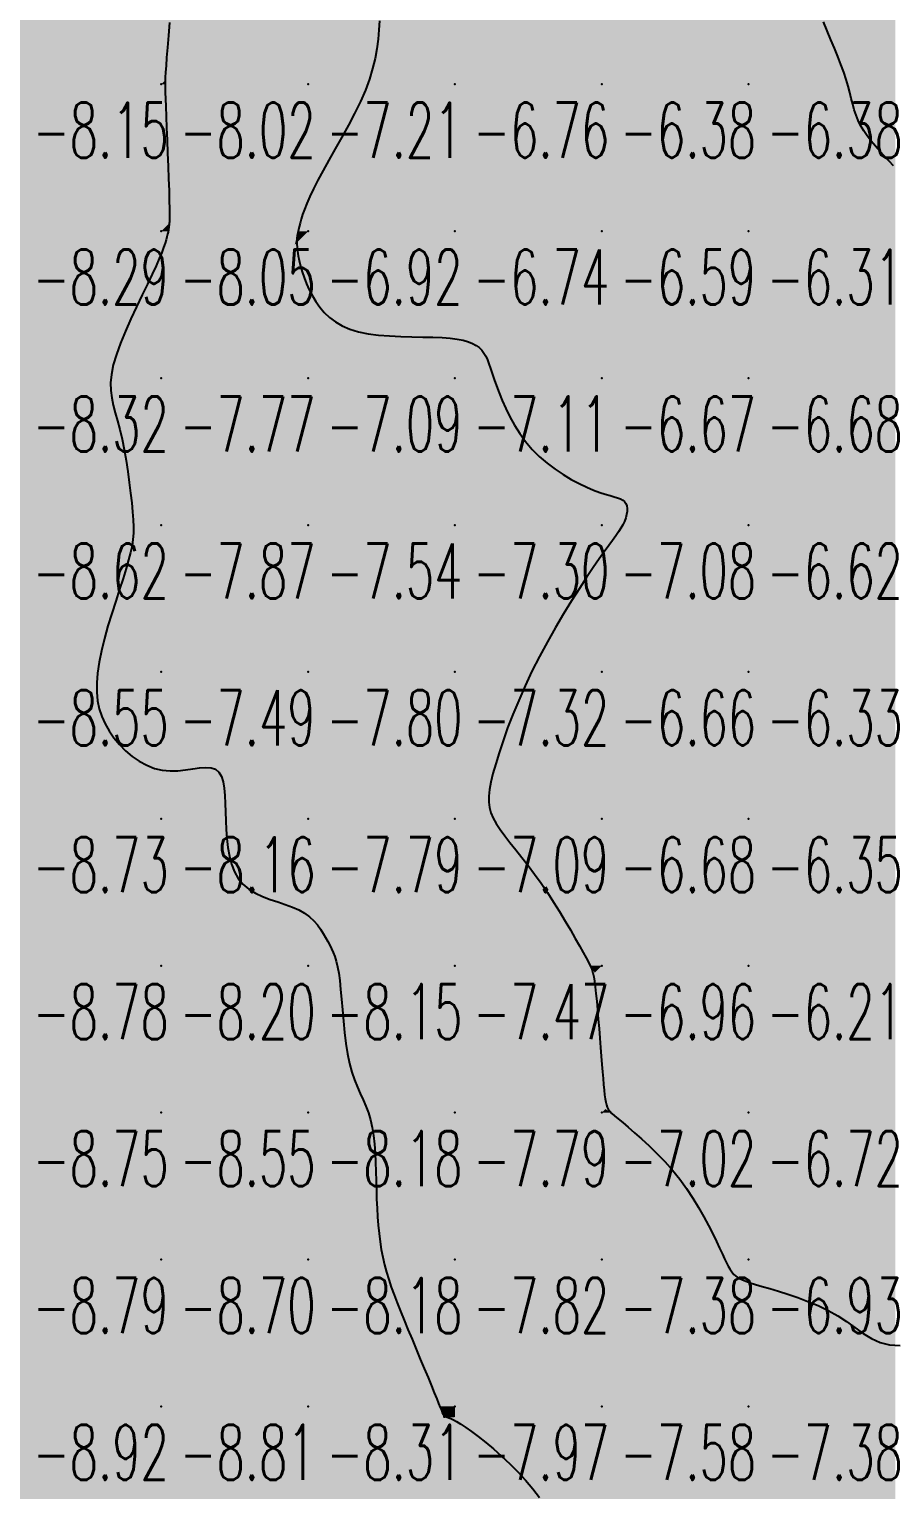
# Model space of a CAD drawing. Header units: millimetres. Extents: x 88261 to 90953, y 390274 to 392322.
# Drawn here: x 89951.2 to 90010.1, y 391011.6 to 391111 of the extents above; entities that cross this region are included whole.
import ezdxf
from ezdxf.enums import TextEntityAlignment as Align

# ---------------------------------------------------------------- set-up
doc = ezdxf.new("R2010")
doc.units = ezdxf.units.MM
doc.header["$LTSCALE"] = 25
for name, color, linetype in [('CN_03_00', 7, 'Continuous'), ('COTEAlt', 7, 'Continuous'), ('TN_COLORIAGE', 7, 'Continuous')]:
    doc.layers.add(name, color=color, linetype=linetype)
doc.styles.add('Simplex 1.0', font='Simplex.shx', dxfattribs={"width": 0.99, "height": 2.5})
doc.styles.get("Standard").update_dxf_attribs({"font": 'times.ttf'})

# ---------------------------------------------------------------- blocks, each defined once
blk = doc.blocks.new('COTE')
at = {"color": 0}
blk.add_point((0, 0), dxfattribs=at)
at = {"layer": 'COTEAlt'}
blk.add_attdef('ALT', text='', height=3.75, dxfattribs=at).set_placement((1.25, -1.25), align=Align.TOP_LEFT)

msp = doc.modelspace()

# ---------------------------------------------------------------- linework, layer by layer
at = {"layer": 'CN_03_00', "flags": 128}
for points, elevation in [([(89960.803, 391111.443), (89960.732, 391110.56), (89960.668, 391109.753), (89960.612, 391109.06), (89960.568, 391108.503), (89960.536, 391108.059), (89960.515, 391107.691), (89960.504, 391107.363), (89960.503, 391107.038), (89960.51, 391106.68), (89960.525, 391106.252), (89960.547, 391105.718), (89960.576, 391105.053), (89960.609, 391104.28), (89960.644, 391103.434), (89960.68, 391102.551), (89960.715, 391101.664), (89960.747, 391100.809), (89960.774, 391100.02), (89960.793, 391099.333), (89960.804, 391098.772), (89960.807, 391098.329), (89960.802, 391097.983), (89960.789, 391097.715), (89960.77, 391097.505), (89960.744, 391097.334), (89960.712, 391097.183), (89960.674, 391097.031), (89960.631, 391096.862), (89960.575, 391096.663), (89960.502, 391096.425), (89960.403, 391096.139), (89960.273, 391095.794), (89960.104, 391095.381), (89959.89, 391094.891), (89959.624, 391094.313), (89959.304, 391093.643), (89958.943, 391092.899), (89958.561, 391092.102), (89958.176, 391091.277), (89957.806, 391090.445), (89957.47, 391089.628), (89957.187, 391088.851), (89956.974, 391088.134), (89956.845, 391087.495), (89956.794, 391086.92), (89956.807, 391086.391), (89956.873, 391085.887), (89956.98, 391085.39), (89957.116, 391084.881), (89957.268, 391084.339), (89957.423, 391083.746), (89957.573, 391083.089), (89957.714, 391082.38), (89957.844, 391081.64), (89957.962, 391080.886), (89958.067, 391080.139), (89958.158, 391079.417), (89958.233, 391078.739), (89958.292, 391078.126), (89958.332, 391077.588), (89958.351, 391077.112), (89958.347, 391076.674), (89958.314, 391076.251), (89958.252, 391075.823), (89958.156, 391075.366), (89958.024, 391074.859), (89957.852, 391074.278), (89957.64, 391073.608), (89957.398, 391072.863), (89957.139, 391072.061), (89956.873, 391071.223), (89956.615, 391070.367), (89956.377, 391069.514), (89956.17, 391068.684), (89956.007, 391067.895), (89955.899, 391067.164), (89955.848, 391066.487), (89955.852, 391065.859), (89955.911, 391065.273), (89956.025, 391064.722), (89956.194, 391064.201), (89956.416, 391063.702), (89956.693, 391063.219), (89957.021, 391062.749), (89957.397, 391062.298), (89957.813, 391061.876), (89958.265, 391061.493), (89958.747, 391061.159), (89959.251, 391060.883), (89959.773, 391060.675), (89960.307, 391060.545), (89960.845, 391060.496), (89961.378, 391060.512), (89961.898, 391060.568), (89962.393, 391060.64), (89962.855, 391060.704), (89963.273, 391060.737), (89963.638, 391060.715), (89963.939, 391060.614), (89964.171, 391060.416), (89964.34, 391060.128), (89964.458, 391059.759), (89964.533, 391059.321), (89964.578, 391058.827), (89964.603, 391058.286), (89964.618, 391057.712), (89964.633, 391057.113), (89964.659, 391056.503), (89964.704, 391055.892), (89964.776, 391055.29), (89964.882, 391054.707), (89965.031, 391054.154), (89965.23, 391053.642), (89965.487, 391053.181), (89965.81, 391052.781), (89966.202, 391052.449), (89966.652, 391052.176), (89967.142, 391051.949), (89967.656, 391051.755), (89968.177, 391051.58), (89968.688, 391051.411), (89969.174, 391051.236), (89969.617, 391051.042), (89970.005, 391050.818), (89970.34, 391050.568), (89970.628, 391050.299), (89970.875, 391050.016), (89971.088, 391049.727), (89971.272, 391049.439), (89971.434, 391049.157), (89971.58, 391048.889), (89971.715, 391048.637), (89971.84, 391048.391), (89971.956, 391048.136), (89972.062, 391047.858), (89972.16, 391047.543), (89972.248, 391047.176), (89972.328, 391046.743), (89972.399, 391046.23), (89972.463, 391045.628), (89972.522, 391044.953), (89972.583, 391044.227), (89972.649, 391043.471), (89972.725, 391042.706), (89972.817, 391041.955), (89972.927, 391041.238), (89973.062, 391040.577), (89973.223, 391039.989), (89973.405, 391039.463), (89973.6, 391038.984), (89973.801, 391038.536), (89974, 391038.105), (89974.188, 391037.675), (89974.359, 391037.23), (89974.505, 391036.756), (89974.619, 391036.239), (89974.705, 391035.685), (89974.767, 391035.1), (89974.811, 391034.491), (89974.841, 391033.866), (89974.861, 391033.232), (89974.877, 391032.596), (89974.893, 391031.966), (89974.914, 391031.347), (89974.941, 391030.742), (89974.977, 391030.149), (89975.022, 391029.57), (89975.079, 391029.005), (89975.148, 391028.453), (89975.232, 391027.915), (89975.332, 391027.391), (89975.449, 391026.881), (89975.584, 391026.377), (89975.737, 391025.874), (89975.908, 391025.364), (89976.098, 391024.841), (89976.306, 391024.298), (89976.534, 391023.726), (89976.781, 391023.121), (89977.046, 391022.478), (89977.324, 391021.81), (89977.606, 391021.132), (89977.887, 391020.461), (89978.158, 391019.812), (89978.413, 391019.202), (89978.643, 391018.647), (89978.842, 391018.162), (89979.004, 391017.76), (89979.134, 391017.435), (89979.237, 391017.178), (89979.32, 391016.98), (89979.387, 391016.832), (89979.446, 391016.725), (89979.501, 391016.649), (89979.56, 391016.595), (89979.628, 391016.555), (89979.712, 391016.518), (89979.82, 391016.474), (89979.96, 391016.414), (89980.137, 391016.328), (89980.361, 391016.207), (89980.639, 391016.039), (89980.977, 391015.816), (89981.38, 391015.531), (89981.839, 391015.186), (89982.34, 391014.788), (89982.872, 391014.344), (89983.422, 391013.859), (89983.976, 391013.339), (89984.522, 391012.791), (89985.048, 391012.22), (89985.542, 391011.633), (89985.996, 391011.033)], -8), ([(89975.104, 391111.569), (89975.067, 391110.941), (89975.009, 391110.306), (89974.924, 391109.659), (89974.802, 391108.994), (89974.637, 391108.307), (89974.42, 391107.592), (89974.144, 391106.846), (89973.805, 391106.065), (89973.415, 391105.262), (89972.99, 391104.448), (89972.546, 391103.639), (89972.1, 391102.847), (89971.666, 391102.085), (89971.262, 391101.369), (89970.903, 391100.71), (89970.602, 391100.12), (89970.355, 391099.596), (89970.156, 391099.133), (89969.998, 391098.725), (89969.875, 391098.367), (89969.778, 391098.054), (89969.703, 391097.779), (89969.641, 391097.538), (89969.587, 391097.324), (89969.542, 391097.13), (89969.507, 391096.946), (89969.483, 391096.763), (89969.472, 391096.574), (89969.474, 391096.369), (89969.491, 391096.139), (89969.525, 391095.876), (89969.577, 391095.573), (89969.648, 391095.235), (89969.739, 391094.869), (89969.851, 391094.48), (89969.986, 391094.077), (89970.144, 391093.665), (89970.327, 391093.252), (89970.535, 391092.844), (89970.771, 391092.447), (89971.04, 391092.067), (89971.347, 391091.708), (89971.699, 391091.375), (89972.101, 391091.073), (89972.56, 391090.806), (89973.081, 391090.58), (89973.67, 391090.398), (89974.329, 391090.263), (89975.042, 391090.169), (89975.79, 391090.108), (89976.554, 391090.07), (89977.313, 391090.049), (89978.049, 391090.035), (89978.742, 391090.019), (89979.373, 391089.994), (89979.925, 391089.953), (89980.402, 391089.893), (89980.811, 391089.815), (89981.159, 391089.718), (89981.453, 391089.602), (89981.698, 391089.467), (89981.904, 391089.312), (89982.075, 391089.138), (89982.22, 391088.943), (89982.346, 391088.725), (89982.458, 391088.479), (89982.565, 391088.203), (89982.672, 391087.892), (89982.788, 391087.543), (89982.918, 391087.153), (89983.07, 391086.717), (89983.25, 391086.234), (89983.461, 391085.714), (89983.705, 391085.165), (89983.984, 391084.601), (89984.302, 391084.03), (89984.659, 391083.464), (89985.059, 391082.914), (89985.504, 391082.39), (89985.993, 391081.902), (89986.517, 391081.453), (89987.063, 391081.042), (89987.619, 391080.672), (89988.172, 391080.343), (89988.711, 391080.056), (89989.222, 391079.812), (89989.693, 391079.612), (89990.115, 391079.455), (89990.488, 391079.334), (89990.812, 391079.24), (89991.092, 391079.162), (89991.328, 391079.092), (89991.525, 391079.019), (89991.683, 391078.936), (89991.805, 391078.831), (89991.893, 391078.698), (89991.949, 391078.539), (89991.974, 391078.358), (89991.97, 391078.158), (89991.937, 391077.944), (89991.878, 391077.719), (89991.794, 391077.487), (89991.686, 391077.253), (89991.554, 391077.017), (89991.396, 391076.77), (89991.208, 391076.5), (89990.985, 391076.193), (89990.723, 391075.837), (89990.419, 391075.419), (89990.069, 391074.928), (89989.668, 391074.351), (89989.215, 391073.678), (89988.72, 391072.92), (89988.193, 391072.088), (89987.646, 391071.197), (89987.092, 391070.258), (89986.54, 391069.285), (89986.004, 391068.29), (89985.494, 391067.287), (89985.021, 391066.288), (89984.587, 391065.305), (89984.192, 391064.347), (89983.837, 391063.425), (89983.524, 391062.551), (89983.252, 391061.735), (89983.022, 391060.988), (89982.835, 391060.319), (89982.693, 391059.737), (89982.596, 391059.229), (89982.545, 391058.782), (89982.544, 391058.379), (89982.593, 391058.006), (89982.694, 391057.648), (89982.849, 391057.289), (89983.06, 391056.916), (89983.325, 391056.514), (89983.64, 391056.082), (89983.996, 391055.621), (89984.385, 391055.129), (89984.799, 391054.607), (89985.231, 391054.056), (89985.671, 391053.475), (89986.112, 391052.865), (89986.547, 391052.227), (89986.97, 391051.575), (89987.375, 391050.922), (89987.759, 391050.283), (89988.116, 391049.672), (89988.442, 391049.103), (89988.73, 391048.591), (89988.977, 391048.15), (89989.179, 391047.788), (89989.34, 391047.49), (89989.467, 391047.233), (89989.566, 391046.996), (89989.643, 391046.757), (89989.704, 391046.495), (89989.755, 391046.186), (89989.803, 391045.809), (89989.853, 391045.35), (89989.904, 391044.818), (89989.957, 391044.232), (89990.01, 391043.608), (89990.063, 391042.963), (89990.114, 391042.316), (89990.164, 391041.683), (89990.21, 391041.081), (89990.254, 391040.525), (89990.294, 391040.018), (89990.332, 391039.558), (89990.369, 391039.146), (89990.406, 391038.78), (89990.442, 391038.46), (89990.48, 391038.185), (89990.519, 391037.956), (89990.562, 391037.768), (89990.616, 391037.611), (89990.691, 391037.472), (89990.794, 391037.336), (89990.934, 391037.191), (89991.122, 391037.023), (89991.364, 391036.818), (89991.67, 391036.564), (89992.045, 391036.249), (89992.479, 391035.876), (89992.958, 391035.45), (89993.47, 391034.976), (89993.998, 391034.46), (89994.531, 391033.906), (89995.055, 391033.32), (89995.555, 391032.707), (89996.021, 391032.073), (89996.45, 391031.428), (89996.842, 391030.786), (89997.199, 391030.156), (89997.52, 391029.552), (89997.806, 391028.984), (89998.058, 391028.465), (89998.274, 391028.005), (89998.458, 391027.614), (89998.612, 391027.288), (89998.744, 391027.017), (89998.858, 391026.795), (89998.959, 391026.613), (89999.053, 391026.464), (89999.146, 391026.34), (89999.243, 391026.233), (89999.35, 391026.136), (89999.476, 391026.045), (89999.63, 391025.956), (89999.823, 391025.865), (90000.063, 391025.769), (90000.36, 391025.664), (90000.724, 391025.546), (90001.164, 391025.412), (90001.686, 391025.258), (90002.276, 391025.082), (90002.918, 391024.88), (90003.595, 391024.651), (90004.29, 391024.393), (90004.987, 391024.102), (90005.667, 391023.776), (90006.314, 391023.413), (90006.917, 391023.016), (90007.489, 391022.607), (90008.05, 391022.216), (90008.618, 391021.87), (90009.213, 391021.599), (90009.854, 391021.431), (90010.559, 391021.394)], -7), ([(90010.127, 391101.69), (90009.818, 391102.015), (90009.504, 391102.347), (90009.192, 391102.686), (90008.887, 391103.03), (90008.596, 391103.377), (90008.327, 391103.728), (90008.084, 391104.08), (90007.875, 391104.433), (90007.703, 391104.785), (90007.563, 391105.142), (90007.445, 391105.505), (90007.341, 391105.88), (90007.242, 391106.271), (90007.139, 391106.68), (90007.024, 391107.113), (90006.888, 391107.574), (90006.724, 391108.064), (90006.535, 391108.583), (90006.323, 391109.127), (90006.094, 391109.693), (90005.851, 391110.277), (90005.598, 391110.877), (90005.34, 391111.489)], -7)]:
    msp.add_lwpolyline(points, dxfattribs=dict(at, elevation=elevation))
at = {"layer": 'TN_COLORIAGE', "color": 171}
for points in [[(89950.249, 391117.239, -8.091), (89950.249, 391107.239, -8.091), (89960.249, 391117.239, -8.091)], [(89950.249, 391107.239, -8.091), (89960.249, 391107.239, -8.091), (89960.249, 391117.239, -8.091)], [(89960.249, 391117.239, -8), (89961.278, 391117.239, -8), (89960.249, 391107.239, -8), (89960.479, 391107.47, -8)], [(89950.249, 391107.239, -8.019), (89950.249, 391097.239, -8.019), (89960.249, 391107.239, -8.019)], [(89950.249, 391097.239, -8.019), (89960.249, 391097.239, -8.019), (89960.249, 391107.239, -8.019)], [(89960.479, 391107.239, -8.019), (89960.479, 391107.47, -8.019), (89960.249, 391107.239, -8.019)], [(89960.249, 391097.239, -8), (89960.889, 391097.879, -8), (89960.249, 391107.239, -8), (89960.479, 391107.239, -8)], [(89950.249, 391097.239, -8.054), (89950.249, 391087.239, -8.054), (89960.249, 391097.239, -8.054)], [(89950.249, 391087.239, -8), (89956.021, 391087.239, -8), (89960.249, 391097.239, -8), (89960.249, 391095.35, -8)], [(89960.727, 391097.239, -8.054), (89960.889, 391097.879, -8.054), (89960.249, 391097.239, -8.054)], [(89960.727, 391097.239, -8.054), (89960.249, 391095.35, -8.054), (89960.249, 391097.239, -8.054)], [(89950.249, 391077.239, -8), (89957.509, 391084.499, -8), (89950.249, 391087.239, -8), (89956.021, 391087.239, -8)], [(89957.509, 391084.499, -8.615), (89958.484, 391077.239, -8.615), (89950.249, 391077.239, -8.615)], [(89950.249, 391077.239, -8), (89958.484, 391077.239, -8), (89950.249, 391067.239, -8), (89958.306, 391075.297, -8)], [(89955.403, 391067.239, -8.547), (89958.306, 391075.297, -8.547), (89950.249, 391067.239, -8.547)], [(89950.249, 391057.239, -8), (89956.126, 391063.116, -8), (89950.249, 391067.239, -8), (89955.403, 391067.239, -8)], [(89950.249, 391057.239, -8), (89956.126, 391063.116, -8), (89960.249, 391057.239, -8), (89960.249, 391059.611, -8)], [(89960.249, 391059.611, -8.16), (89964.718, 391061.709, -8.16), (89960.249, 391057.239, -8.16)], [(89964.514, 391057.239, -8.16), (89964.718, 391061.709, -8.16), (89960.249, 391057.239, -8.16)], [(89950.249, 391057.239, -8.16), (89950.249, 391047.239, -8.16), (89960.249, 391057.239, -8.16)], [(89950.249, 391047.239, -8.16), (89960.249, 391047.239, -8.16), (89960.249, 391057.239, -8.16)], [(89960.249, 391047.239, -8), (89965.024, 391052.014, -8), (89960.249, 391057.239, -8), (89964.514, 391057.239, -8)], [(89960.249, 391047.239, -8), (89965.024, 391052.014, -8), (89970.249, 391047.239, -8), (89970.249, 391051.39, -8)], [(89971.685, 391048.676, -8.152), (89970.249, 391051.39, -8.152), (89970.249, 391047.239, -8.152)], [(89971.685, 391048.676, -8.152), (89972.488, 391047.239, -8.152), (89970.249, 391047.239, -8.152)], [(89950.249, 391047.239, -8.196), (89950.249, 391037.239, -8.196), (89960.249, 391047.239, -8.196)], [(89950.249, 391037.239, -8.196), (89960.249, 391037.239, -8.196), (89960.249, 391047.239, -8.196)], [(89960.249, 391047.239, -8.152), (89960.249, 391037.239, -8.152), (89970.249, 391047.239, -8.152)], [(89960.249, 391037.239, -8.152), (89970.249, 391037.239, -8.152), (89970.249, 391047.239, -8.152)], [(89970.249, 391037.239, -8), (89972.756, 391039.747, -8), (89970.249, 391047.239, -8), (89972.488, 391047.239, -8)], [(89972.756, 391039.747, -8.177), (89974.858, 391037.239, -8.177), (89970.249, 391037.239, -8.177)], [(89950.249, 391037.239, -8.548), (89950.249, 391027.239, -8.548), (89960.249, 391037.239, -8.548)], [(89950.249, 391027.239, -8.548), (89960.249, 391027.239, -8.548), (89960.249, 391037.239, -8.548)], [(89960.249, 391037.239, -8.177), (89960.249, 391027.239, -8.177), (89970.249, 391037.239, -8.177)], [(89960.249, 391027.239, -8.177), (89970.249, 391027.239, -8.177), (89970.249, 391037.239, -8.177)], [(89970.249, 391037.239, -8), (89974.858, 391037.239, -8), (89970.249, 391027.239, -8), (89974.839, 391031.829, -8)], [(89974.839, 391031.829, -8.175), (89975.146, 391027.239, -8.175), (89970.249, 391027.239, -8.175)], [(89950.249, 391027.239, -8.702), (89950.249, 391017.239, -8.702), (89960.249, 391027.239, -8.702)], [(89950.249, 391017.239, -8.702), (89960.249, 391017.239, -8.702), (89960.249, 391027.239, -8.702)], [(89960.249, 391027.239, -8.175), (89960.249, 391017.239, -8.175), (89970.249, 391027.239, -8.175)], [(89960.249, 391017.239, -8.175), (89970.249, 391017.239, -8.175), (89970.249, 391027.239, -8.175)], [(89970.249, 391017.239, -8), (89976.571, 391023.562, -8), (89970.249, 391027.239, -8), (89975.146, 391027.239, -8)], [(89976.571, 391023.562, -8.314), (89979.254, 391017.239, -8.314), (89970.249, 391017.239, -8.314)], [(89950.249, 391010.895, -8.814), (89952.243, 391009.234, -8.814), (89950.249, 391017.239, -8.814), (89960.249, 391017.239, -8.814)], [(89952.243, 391009.234, -8.787), (89952.033, 391007.239, -8.787), (89960.249, 391017.239, -8.787), (89960.249, 391007.239, -8.787)], [(89960.249, 391017.239, -8.314), (89960.249, 391007.239, -8.314), (89970.249, 391017.239, -8.314)], [(89960.249, 391007.239, -8.314), (89970.249, 391007.239, -8.314), (89970.249, 391017.239, -8.314)], [(89970.249, 391007.239, -8), (89979.464, 391016.455, -8), (89970.249, 391017.239, -8), (89979.254, 391017.239, -8)], [(89980.249, 391007.239, -8), (89980.249, 391016.513, -8), (89970.249, 391007.239, -8), (89979.464, 391016.455, -8)], [(89985.402, 391012.392, -8.443), (89980.249, 391016.513, -8.443), (89980.249, 391007.239, -8.443)], [(89985.402, 391012.392, -8.443), (89988.435, 391007.239, -8.443), (89980.249, 391007.239, -8.443)]]:
    msp.add_solid(points, dxfattribs=at)
at = {"layer": 'TN_COLORIAGE', "color": 161}
for points in [[(89960.479, 391107.47, -7.209), (89961.278, 391117.239, -7.209), (89970.249, 391117.239, -7.209)], [(89960.479, 391107.47, -7.208), (89960.479, 391107.239, -7.208), (89970.249, 391117.239, -7.208), (89970.249, 391107.239, -7.208)], [(89970.249, 391117.239, -7), (89975.19, 391117.239, -7), (89970.249, 391107.239, -7), (89975.18, 391112.171, -7)], [(90010.249, 391117.239, -7), (90005.055, 391112.046, -7), (90010.249, 391107.239, -7), (90007.206, 391107.239, -7)], [(89974.859, 391107.239, -7.208), (89975.18, 391112.171, -7.208), (89970.249, 391107.239, -7.208)], [(89960.479, 391107.239, -7.208), (89960.889, 391097.879, -7.208), (89970.249, 391107.239, -7.208)], [(89960.889, 391097.879, -7), (89960.727, 391097.239, -7), (89970.249, 391107.239, -7), (89969.566, 391097.239, -7)], [(89969.566, 391097.239, -7.208), (89970.249, 391099.946, -7.208), (89970.249, 391107.239, -7.208)], [(89974.859, 391107.239, -7.208), (89970.249, 391099.946, -7.208), (89970.249, 391107.239, -7.208)], [(90007.449, 391104.439, -7.27), (90007.206, 391107.239, -7.27), (90010.249, 391107.239, -7.27)], [(90007.449, 391104.439, -7.27), (90010.249, 391101.598, -7.27), (90010.249, 391107.239, -7.27)], [(89960.249, 391095.35, -7), (89960.727, 391097.239, -7), (89960.249, 391087.239, -7), (89969.566, 391097.239, -7)], [(89969.566, 391097.239, -7.768), (89969.334, 391096.325, -7.768), (89960.249, 391087.239, -7.768)], [(89960.249, 391087.239, -7), (89969.334, 391096.325, -7), (89970.249, 391087.239, -7), (89970.249, 391092.716, -7)], [(89960.249, 391095.35, -7.768), (89956.021, 391087.239, -7.768), (89960.249, 391087.239, -7.768)], [(89972.88, 391089.871, -7.094), (89970.249, 391092.716, -7.094), (89970.249, 391087.239, -7.094)], [(89980.249, 391087.239, -7), (89980.249, 391090.186, -7), (89970.249, 391087.239, -7), (89972.88, 391089.871, -7)], [(89982.36, 391089.35, -7.11), (89980.249, 391090.186, -7.11), (89980.249, 391087.239, -7.11)], [(89982.36, 391089.35, -7.11), (89982.764, 391087.239, -7.11), (89980.249, 391087.239, -7.11)], [(89956.021, 391087.239, -7.768), (89957.509, 391084.499, -7.768), (89960.249, 391087.239, -7.768)], [(89958.484, 391077.239, -7.768), (89957.509, 391084.499, -7.768), (89960.249, 391077.239, -7.768), (89960.249, 391087.239, -7.768)], [(89960.249, 391087.239, -7.094), (89960.249, 391077.239, -7.094), (89970.249, 391087.239, -7.094)], [(89960.249, 391077.239, -7.094), (89970.249, 391077.239, -7.094), (89970.249, 391087.239, -7.094)], [(89970.249, 391087.239, -7.11), (89970.249, 391077.239, -7.11), (89980.249, 391087.239, -7.11)], [(89970.249, 391077.239, -7.11), (89980.249, 391077.239, -7.11), (89980.249, 391087.239, -7.11)], [(89980.249, 391077.239, -7), (89985.003, 391081.993, -7), (89980.249, 391087.239, -7), (89982.764, 391087.239, -7)], [(89980.249, 391077.239, -7), (89985.003, 391081.993, -7), (89990.249, 391077.239, -7), (89990.249, 391079.131, -7)], [(89990.249, 391079.131, -7.076), (89992.163, 391079.154, -7.076), (89990.249, 391077.239, -7.076)], [(89991.926, 391077.239, -7.076), (89992.163, 391079.154, -7.076), (89990.249, 391077.239, -7.076)], [(89958.306, 391075.297, -7.486), (89955.403, 391067.239, -7.486), (89960.249, 391077.239, -7.486), (89960.249, 391067.239, -7.486)], [(89958.306, 391075.297, -7.868), (89958.484, 391077.239, -7.868), (89960.249, 391077.239, -7.868)], [(89960.249, 391077.239, -7.541), (89960.249, 391067.239, -7.541), (89970.249, 391077.239, -7.541)], [(89960.249, 391067.239, -7.541), (89970.249, 391067.239, -7.541), (89970.249, 391077.239, -7.541)], [(89970.249, 391077.239, -7.295), (89970.249, 391067.239, -7.295), (89980.249, 391077.239, -7.295)], [(89970.249, 391067.239, -7.295), (89980.249, 391067.239, -7.295), (89980.249, 391077.239, -7.295)], [(89980.249, 391077.239, -7.076), (89980.249, 391067.239, -7.076), (89990.249, 391077.239, -7.076)], [(89980.249, 391067.239, -7), (89985.087, 391067.239, -7), (89990.249, 391077.239, -7), (89990.249, 391075.406, -7)], [(89991.926, 391077.239, -7.076), (89990.249, 391075.406, -7.076), (89990.249, 391077.239, -7.076)], [(89955.403, 391067.239, -7.486), (89956.126, 391063.116, -7.486), (89960.249, 391067.239, -7.486)], [(89960.249, 391059.611, -7.486), (89956.126, 391063.116, -7.486), (89960.249, 391067.239, -7.486)], [(89964.718, 391061.709, -7.486), (89960.249, 391059.611, -7.486), (89970.249, 391067.239, -7.486), (89960.249, 391067.239, -7.486)], [(89964.718, 391061.709, -7.785), (89964.514, 391057.239, -7.785), (89970.249, 391067.239, -7.785), (89970.249, 391057.239, -7.785)], [(89970.249, 391067.239, -7.317), (89970.249, 391057.239, -7.317), (89980.249, 391067.239, -7.317)], [(89970.249, 391057.239, -7.317), (89980.249, 391057.239, -7.317), (89980.249, 391067.239, -7.317)], [(89980.249, 391067.239, -7), (89985.087, 391067.239, -7), (89980.249, 391057.239, -7), (89982.369, 391059.359, -7)], [(89982.369, 391059.359, -7.091), (89982.45, 391057.239, -7.091), (89980.249, 391057.239, -7.091)], [(89964.514, 391057.239, -7.785), (89965.024, 391052.014, -7.785), (89970.249, 391057.239, -7.785)], [(89970.249, 391051.39, -7.785), (89965.024, 391052.014, -7.785), (89970.249, 391057.239, -7.785)], [(89970.249, 391051.39, -7.091), (89971.685, 391048.676, -7.091), (89970.249, 391057.239, -7.091), (89980.249, 391057.239, -7.091)], [(89972.488, 391047.239, -7.091), (89971.685, 391048.676, -7.091), (89980.249, 391047.239, -7.091), (89980.249, 391057.239, -7.091)], [(89980.249, 391047.239, -7), (89986.187, 391053.177, -7), (89980.249, 391057.239, -7), (89982.45, 391057.239, -7)], [(89986.187, 391053.177, -7.472), (89989.475, 391047.239, -7.472), (89980.249, 391047.239, -7.472)], [(89972.488, 391047.239, -7.472), (89972.756, 391039.747, -7.472), (89980.249, 391047.239, -7.472)], [(89974.858, 391037.239, -7.472), (89972.756, 391039.747, -7.472), (89980.249, 391037.239, -7.472), (89980.249, 391047.239, -7.472)], [(89980.249, 391037.239, -7), (89989.774, 391046.764, -7), (89980.249, 391047.239, -7), (89989.475, 391047.239, -7)], [(89980.249, 391037.239, -7), (89989.774, 391046.764, -7), (89990.249, 391037.239, -7), (89990.249, 391040.559, -7)], [(89990.493, 391037.484, -7.02), (89990.249, 391040.559, -7.02), (89990.249, 391037.239, -7.02)], [(89990.493, 391037.484, -7.02), (89990.894, 391037.239, -7.02), (89990.249, 391037.239, -7.02)], [(89974.839, 391031.829, -7.793), (89974.858, 391037.239, -7.793), (89980.249, 391037.239, -7.793)], [(89975.146, 391027.239, -7.793), (89974.839, 391031.829, -7.793), (89980.249, 391027.239, -7.793), (89980.249, 391037.239, -7.793)], [(89980.249, 391037.239, -7.02), (89980.249, 391027.239, -7.02), (89990.249, 391037.239, -7.02)], [(89980.249, 391027.239, -7.02), (89990.249, 391027.239, -7.02), (89990.249, 391037.239, -7.02)], [(89990.249, 391027.239, -7), (89995.95, 391032.94, -7), (89990.249, 391037.239, -7), (89990.894, 391037.239, -7)], [(89995.95, 391032.94, -7.378), (89998.638, 391027.239, -7.378), (89990.249, 391027.239, -7.378)], [(89975.146, 391027.239, -7.817), (89976.571, 391023.562, -7.817), (89980.249, 391027.239, -7.817)], [(89979.254, 391017.239, -7.817), (89976.571, 391023.562, -7.817), (89980.249, 391017.239, -7.817), (89980.249, 391027.239, -7.817)], [(89980.249, 391027.239, -7.378), (89980.249, 391017.239, -7.378), (89990.249, 391027.239, -7.378)], [(89980.249, 391017.239, -7.378), (89990.249, 391017.239, -7.378), (89990.249, 391027.239, -7.378)], [(89990.249, 391017.239, -7), (89999.143, 391026.133, -7), (89990.249, 391027.239, -7), (89998.638, 391027.239, -7)], [(89990.249, 391017.239, -7), (89999.143, 391026.133, -7), (90000.249, 391017.239, -7), (90000.249, 391025.625, -7)], [(90006.846, 391023.837, -7.377), (90000.249, 391025.625, -7.377), (90000.249, 391017.239, -7.377)], [(90000.249, 391017.239, -7), (90006.846, 391023.837, -7), (90010.249, 391017.239, -7), (90010.249, 391019.507, -7)], [(89979.254, 391017.239, -7.965), (89979.464, 391016.455, -7.965), (89980.249, 391017.239, -7.965)], [(89979.464, 391016.455, -7.965), (89980.249, 391016.513, -7.965), (89980.249, 391017.239, -7.965)], [(89980.249, 391016.513, -7.583), (89985.402, 391012.392, -7.583), (89980.249, 391017.239, -7.583), (89990.249, 391017.239, -7.583)], [(89988.435, 391007.239, -7.583), (89985.402, 391012.392, -7.583), (89990.249, 391007.239, -7.583), (89990.249, 391017.239, -7.583)], [(89990.249, 391017.239, -7.377), (89990.249, 391007.239, -7.377), (90000.249, 391017.239, -7.377)], [(89990.249, 391007.239, -7.377), (90000.249, 391007.239, -7.377), (90000.249, 391017.239, -7.377)], [(90000.249, 391017.239, -7.057), (90000.249, 391007.239, -7.057), (90010.249, 391017.239, -7.057)], [(90000.249, 391007.239, -7.057), (90010.249, 391007.239, -7.057), (90010.249, 391017.239, -7.057)]]:
    msp.add_solid(points, dxfattribs=at)
at = {"layer": 'TN_COLORIAGE', "color": 151}
for points in [[(89975.18, 391112.171, -6.756), (89974.859, 391107.239, -6.756), (89980.249, 391117.239, -6.756), (89980.249, 391107.239, -6.756)], [(89980.249, 391117.239, -6.231), (89980.249, 391107.239, -6.231), (89990.249, 391117.239, -6.231)], [(89980.249, 391107.239, -6.231), (89990.249, 391107.239, -6.231), (89990.249, 391117.239, -6.231)], [(89990.249, 391117.239, -6.74), (89990.249, 391107.239, -6.74), (90000.249, 391117.239, -6.74)], [(89990.249, 391107.239, -6.74), (90000.249, 391107.239, -6.74), (90000.249, 391117.239, -6.74)], [(90003.053, 391117.239, -6.382), (90005.055, 391112.046, -6.382), (90000.249, 391117.239, -6.382), (90000.249, 391107.239, -6.382)], [(90007.206, 391107.239, -6.382), (90005.055, 391112.046, -6.382), (90000.249, 391107.239, -6.382)], [(89970.249, 391099.946, -6.756), (89974.859, 391107.239, -6.756), (89970.249, 391097.239, -6.756), (89980.249, 391107.239, -6.756)], [(89970.249, 391097.239, -6.756), (89980.249, 391097.239, -6.756), (89980.249, 391107.239, -6.756)], [(89980.249, 391107.239, -6.382), (89980.249, 391097.239, -6.382), (89990.249, 391107.239, -6.382)], [(89980.249, 391097.239, -6.382), (89990.249, 391097.239, -6.382), (89990.249, 391107.239, -6.382)], [(89990.249, 391107.239, -6.382), (89990.249, 391097.239, -6.382), (90000.249, 391107.239, -6.382)], [(89990.249, 391097.239, -6.382), (90000.249, 391097.239, -6.382), (90000.249, 391107.239, -6.382)], [(90007.206, 391107.239, -6.305), (90007.449, 391104.439, -6.305), (90000.249, 391107.239, -6.305), (90000.249, 391097.239, -6.305)], [(90010.249, 391101.598, -6.305), (90007.449, 391104.439, -6.305), (90010.249, 391097.239, -6.305), (90000.249, 391097.239, -6.305)], [(89970.249, 391099.946, -6.923), (89969.566, 391097.239, -6.923), (89970.249, 391097.239, -6.923)], [(89969.334, 391096.325, -6.923), (89969.566, 391097.239, -6.923), (89970.249, 391097.239, -6.923)], [(89970.249, 391092.716, -6.923), (89969.334, 391096.325, -6.923), (89970.249, 391097.239, -6.923)], [(89970.249, 391092.716, -6.738), (89972.88, 391089.871, -6.738), (89970.249, 391097.239, -6.738), (89980.249, 391097.239, -6.738)], [(89972.88, 391089.871, -6.738), (89980.249, 391090.186, -6.738), (89980.249, 391097.239, -6.738)], [(89980.249, 391090.186, -6.591), (89982.36, 391089.35, -6.591), (89980.249, 391097.239, -6.591), (89990.249, 391097.239, -6.591)], [(89982.764, 391087.239, -6.591), (89982.36, 391089.35, -6.591), (89990.249, 391087.239, -6.591), (89990.249, 391097.239, -6.591)], [(89990.249, 391097.239, -6.305), (89990.249, 391087.239, -6.305), (90000.249, 391097.239, -6.305)], [(89990.249, 391087.239, -6.305), (90000.249, 391087.239, -6.305), (90000.249, 391097.239, -6.305)], [(90000.249, 391097.239, -6.791), (90000.249, 391087.239, -6.791), (90010.249, 391097.239, -6.791)], [(90000.249, 391087.239, -6.791), (90010.249, 391087.239, -6.791), (90010.249, 391097.239, -6.791)], [(89982.764, 391087.239, -6.674), (89985.003, 391081.993, -6.674), (89990.249, 391087.239, -6.674)], [(89990.249, 391079.131, -6.674), (89985.003, 391081.993, -6.674), (89990.249, 391087.239, -6.674)], [(89992.163, 391079.154, -6.674), (89990.249, 391079.131, -6.674), (90000.249, 391087.239, -6.674), (89990.249, 391087.239, -6.674)], [(89992.163, 391079.154, -6.623), (89991.926, 391077.239, -6.623), (90000.249, 391087.239, -6.623), (90000.249, 391077.239, -6.623)], [(90000.249, 391087.239, -6.458), (90000.249, 391077.239, -6.458), (90010.249, 391087.239, -6.458)], [(90000.249, 391077.239, -6.458), (90010.249, 391077.239, -6.458), (90010.249, 391087.239, -6.458)], [(89990.249, 391075.406, -6.623), (89991.926, 391077.239, -6.623), (89990.249, 391067.239, -6.623), (90000.249, 391077.239, -6.623)], [(89990.249, 391067.239, -6.623), (90000.249, 391067.239, -6.623), (90000.249, 391077.239, -6.623)], [(90000.249, 391077.239, -6.279), (90000.249, 391067.239, -6.279), (90010.249, 391077.239, -6.279)], [(90000.249, 391067.239, -6.279), (90010.249, 391067.239, -6.279), (90010.249, 391077.239, -6.279)], [(89990.249, 391075.406, -6.661), (89985.087, 391067.239, -6.661), (89990.249, 391067.239, -6.661)], [(89982.369, 391059.359, -6.661), (89985.087, 391067.239, -6.661), (89990.249, 391067.239, -6.661)], [(89982.45, 391057.239, -6.661), (89982.369, 391059.359, -6.661), (89990.249, 391057.239, -6.661), (89990.249, 391067.239, -6.661)], [(89990.249, 391067.239, -6.33), (89990.249, 391057.239, -6.33), (90000.249, 391067.239, -6.33)], [(89990.249, 391057.239, -6.33), (90000.249, 391057.239, -6.33), (90000.249, 391067.239, -6.33)], [(90000.249, 391067.239, -6.174), (90000.249, 391057.239, -6.174), (90010.249, 391067.239, -6.174)], [(90000.249, 391057.239, -6.174), (90010.249, 391057.239, -6.174), (90010.249, 391067.239, -6.174)], [(89982.45, 391057.239, -6.677), (89986.187, 391053.177, -6.677), (89990.249, 391057.239, -6.677)], [(89989.475, 391047.239, -6.677), (89986.187, 391053.177, -6.677), (89990.249, 391047.239, -6.677), (89990.249, 391057.239, -6.677)], [(89990.249, 391057.239, -6.346), (89990.249, 391047.239, -6.346), (90000.249, 391057.239, -6.346)], [(89990.249, 391047.239, -6.346), (90000.249, 391047.239, -6.346), (90000.249, 391057.239, -6.346)], [(90000.249, 391057.239, -6.068), (90000.249, 391047.239, -6.068), (90010.249, 391057.239, -6.068)], [(90000.249, 391047.239, -6.068), (90010.249, 391047.239, -6.068), (90010.249, 391057.239, -6.068)], [(89989.475, 391047.239, -6.96), (89989.774, 391046.764, -6.96), (89990.249, 391047.239, -6.96)], [(89990.249, 391040.559, -6.96), (89989.774, 391046.764, -6.96), (89990.249, 391047.239, -6.96)], [(89990.249, 391040.559, -6.215), (89990.493, 391037.484, -6.215), (89990.249, 391047.239, -6.215), (90000.249, 391047.239, -6.215)], [(89990.894, 391037.239, -6.215), (89990.493, 391037.484, -6.215), (90000.249, 391037.239, -6.215), (90000.249, 391047.239, -6.215)], [(90000.249, 391047.239, -6.198), (90000.249, 391037.239, -6.198), (90010.249, 391047.239, -6.198)], [(90000.249, 391037.239, -6.198), (90010.249, 391037.239, -6.198), (90010.249, 391047.239, -6.198)], [(89990.894, 391037.239, -6.715), (89995.95, 391032.94, -6.715), (90000.249, 391037.239, -6.715)], [(89998.638, 391027.239, -6.715), (89995.95, 391032.94, -6.715), (90000.249, 391027.239, -6.715), (90000.249, 391037.239, -6.715)], [(90000.249, 391037.239, -6.422), (90000.249, 391027.239, -6.422), (90010.249, 391037.239, -6.422)], [(90000.249, 391027.239, -6.422), (90010.249, 391027.239, -6.422), (90010.249, 391037.239, -6.422)], [(89998.638, 391027.239, -6.927), (89999.143, 391026.133, -6.927), (90000.249, 391027.239, -6.927)], [(90000.249, 391025.625, -6.927), (89999.143, 391026.133, -6.927), (90000.249, 391027.239, -6.927)], [(90000.249, 391025.625, -6.806), (90006.846, 391023.837, -6.806), (90000.249, 391027.239, -6.806), (90010.249, 391027.239, -6.806)], [(90010.249, 391019.507, -6.806), (90006.846, 391023.837, -6.806), (90010.249, 391027.239, -6.806)]]:
    msp.add_solid(points, dxfattribs=at)

# ---------------------------------------------------------------- block references
at = {"layer": 'COTEAlt'}
ref = msp.add_blockref('COTE', (89950.249, 391107.239), dxfattribs=at)
ref.add_attrib('ALT', '-8.15', dxfattribs={"height": 3.75, "style": 'Simplex 1.0', "width": 0.6}).set_placement((89951.499, 391105.989), align=Align.TOP_LEFT)
ref = msp.add_blockref('COTE', (89960.249, 391107.239), dxfattribs=at)
ref.add_attrib('ALT', '-8.02', dxfattribs={"height": 3.75, "style": 'Simplex 1.0', "width": 0.6}).set_placement((89961.499, 391105.989), align=Align.TOP_LEFT)
ref = msp.add_blockref('COTE', (89970.249, 391107.239), dxfattribs=at)
ref.add_attrib('ALT', '-7.21', dxfattribs={"height": 3.75, "style": 'Simplex 1.0', "width": 0.6}).set_placement((89971.499, 391105.989), align=Align.TOP_LEFT)
ref = msp.add_blockref('COTE', (89980.249, 391107.239), dxfattribs=at)
ref.add_attrib('ALT', '-6.76', dxfattribs={"height": 3.75, "style": 'Simplex 1.0', "width": 0.6}).set_placement((89981.499, 391105.989), align=Align.TOP_LEFT)
ref = msp.add_blockref('COTE', (89990.249, 391107.239), dxfattribs=at)
ref.add_attrib('ALT', '-6.38', dxfattribs={"height": 3.75, "style": 'Simplex 1.0', "width": 0.6}).set_placement((89991.499, 391105.989), align=Align.TOP_LEFT)
ref = msp.add_blockref('COTE', (90000.249, 391107.239), dxfattribs=at)
ref.add_attrib('ALT', '-6.38', dxfattribs={"height": 3.75, "style": 'Simplex 1.0', "width": 0.6}).set_placement((90001.499, 391105.989), align=Align.TOP_LEFT)
ref = msp.add_blockref('COTE', (89950.249, 391097.239), dxfattribs=at)
ref.add_attrib('ALT', '-8.29', dxfattribs={"height": 3.75, "style": 'Simplex 1.0', "width": 0.6}).set_placement((89951.499, 391095.989), align=Align.TOP_LEFT)
ref = msp.add_blockref('COTE', (89960.249, 391097.239), dxfattribs=at)
ref.add_attrib('ALT', '-8.05', dxfattribs={"height": 3.75, "style": 'Simplex 1.0', "width": 0.6}).set_placement((89961.499, 391095.989), align=Align.TOP_LEFT)
ref = msp.add_blockref('COTE', (89970.249, 391097.239), dxfattribs=at)
ref.add_attrib('ALT', '-6.92', dxfattribs={"height": 3.75, "style": 'Simplex 1.0', "width": 0.6}).set_placement((89971.499, 391095.989), align=Align.TOP_LEFT)
ref = msp.add_blockref('COTE', (89980.249, 391097.239), dxfattribs=at)
ref.add_attrib('ALT', '-6.74', dxfattribs={"height": 3.75, "style": 'Simplex 1.0', "width": 0.6}).set_placement((89981.499, 391095.989), align=Align.TOP_LEFT)
ref = msp.add_blockref('COTE', (89990.249, 391097.239), dxfattribs=at)
ref.add_attrib('ALT', '-6.59', dxfattribs={"height": 3.75, "style": 'Simplex 1.0', "width": 0.6}).set_placement((89991.499, 391095.989), align=Align.TOP_LEFT)
ref = msp.add_blockref('COTE', (90000.249, 391097.239), dxfattribs=at)
ref.add_attrib('ALT', '-6.31', dxfattribs={"height": 3.75, "style": 'Simplex 1.0', "width": 0.6}).set_placement((90001.499, 391095.989), align=Align.TOP_LEFT)
ref = msp.add_blockref('COTE', (89950.249, 391087.239), dxfattribs=at)
ref.add_attrib('ALT', '-8.32', dxfattribs={"height": 3.75, "style": 'Simplex 1.0', "width": 0.6}).set_placement((89951.499, 391085.989), align=Align.TOP_LEFT)
ref = msp.add_blockref('COTE', (89960.249, 391087.239), dxfattribs=at)
ref.add_attrib('ALT', '-7.77', dxfattribs={"height": 3.75, "style": 'Simplex 1.0', "width": 0.6}).set_placement((89961.499, 391085.989), align=Align.TOP_LEFT)
ref = msp.add_blockref('COTE', (89970.249, 391087.239), dxfattribs=at)
ref.add_attrib('ALT', '-7.09', dxfattribs={"height": 3.75, "style": 'Simplex 1.0', "width": 0.6}).set_placement((89971.499, 391085.989), align=Align.TOP_LEFT)
ref = msp.add_blockref('COTE', (89980.249, 391087.239), dxfattribs=at)
ref.add_attrib('ALT', '-7.11', dxfattribs={"height": 3.75, "style": 'Simplex 1.0', "width": 0.6}).set_placement((89981.499, 391085.989), align=Align.TOP_LEFT)
ref = msp.add_blockref('COTE', (89990.249, 391087.239), dxfattribs=at)
ref.add_attrib('ALT', '-6.67', dxfattribs={"height": 3.75, "style": 'Simplex 1.0', "width": 0.6}).set_placement((89991.499, 391085.989), align=Align.TOP_LEFT)
ref = msp.add_blockref('COTE', (90000.249, 391087.239), dxfattribs=at)
ref.add_attrib('ALT', '-6.68', dxfattribs={"height": 3.75, "style": 'Simplex 1.0', "width": 0.6}).set_placement((90001.499, 391085.989), align=Align.TOP_LEFT)
ref = msp.add_blockref('COTE', (89950.249, 391077.239), dxfattribs=at)
ref.add_attrib('ALT', '-8.62', dxfattribs={"height": 3.75, "style": 'Simplex 1.0', "width": 0.6}).set_placement((89951.499, 391075.989), align=Align.TOP_LEFT)
ref = msp.add_blockref('COTE', (89960.249, 391077.239), dxfattribs=at)
ref.add_attrib('ALT', '-7.87', dxfattribs={"height": 3.75, "style": 'Simplex 1.0', "width": 0.6}).set_placement((89961.499, 391075.989), align=Align.TOP_LEFT)
ref = msp.add_blockref('COTE', (89970.249, 391077.239), dxfattribs=at)
ref.add_attrib('ALT', '-7.54', dxfattribs={"height": 3.75, "style": 'Simplex 1.0', "width": 0.6}).set_placement((89971.499, 391075.989), align=Align.TOP_LEFT)
ref = msp.add_blockref('COTE', (89980.249, 391077.239), dxfattribs=at)
ref.add_attrib('ALT', '-7.30', dxfattribs={"height": 3.75, "style": 'Simplex 1.0', "width": 0.6}).set_placement((89981.499, 391075.989), align=Align.TOP_LEFT)
ref = msp.add_blockref('COTE', (89990.249, 391077.239), dxfattribs=at)
ref.add_attrib('ALT', '-7.08', dxfattribs={"height": 3.75, "style": 'Simplex 1.0', "width": 0.6}).set_placement((89991.499, 391075.989), align=Align.TOP_LEFT)
ref = msp.add_blockref('COTE', (90000.249, 391077.239), dxfattribs=at)
ref.add_attrib('ALT', '-6.62', dxfattribs={"height": 3.75, "style": 'Simplex 1.0', "width": 0.6}).set_placement((90001.499, 391075.989), align=Align.TOP_LEFT)
ref = msp.add_blockref('COTE', (89950.249, 391067.239), dxfattribs=at)
ref.add_attrib('ALT', '-8.55', dxfattribs={"height": 3.75, "style": 'Simplex 1.0', "width": 0.6}).set_placement((89951.499, 391065.989), align=Align.TOP_LEFT)
ref = msp.add_blockref('COTE', (89960.249, 391067.239), dxfattribs=at)
ref.add_attrib('ALT', '-7.49', dxfattribs={"height": 3.75, "style": 'Simplex 1.0', "width": 0.6}).set_placement((89961.499, 391065.989), align=Align.TOP_LEFT)
ref = msp.add_blockref('COTE', (89970.249, 391067.239), dxfattribs=at)
ref.add_attrib('ALT', '-7.80', dxfattribs={"height": 3.75, "style": 'Simplex 1.0', "width": 0.6}).set_placement((89971.499, 391065.989), align=Align.TOP_LEFT)
ref = msp.add_blockref('COTE', (89980.249, 391067.239), dxfattribs=at)
ref.add_attrib('ALT', '-7.32', dxfattribs={"height": 3.75, "style": 'Simplex 1.0', "width": 0.6}).set_placement((89981.499, 391065.989), align=Align.TOP_LEFT)
ref = msp.add_blockref('COTE', (89990.249, 391067.239), dxfattribs=at)
ref.add_attrib('ALT', '-6.66', dxfattribs={"height": 3.75, "style": 'Simplex 1.0', "width": 0.6}).set_placement((89991.499, 391065.989), align=Align.TOP_LEFT)
ref = msp.add_blockref('COTE', (90000.249, 391067.239), dxfattribs=at)
ref.add_attrib('ALT', '-6.33', dxfattribs={"height": 3.75, "style": 'Simplex 1.0', "width": 0.6}).set_placement((90001.499, 391065.989), align=Align.TOP_LEFT)
ref = msp.add_blockref('COTE', (89950.249, 391057.239), dxfattribs=at)
ref.add_attrib('ALT', '-8.73', dxfattribs={"height": 3.75, "style": 'Simplex 1.0', "width": 0.6}).set_placement((89951.499, 391055.989), align=Align.TOP_LEFT)
ref = msp.add_blockref('COTE', (89960.249, 391057.239), dxfattribs=at)
ref.add_attrib('ALT', '-8.16', dxfattribs={"height": 3.75, "style": 'Simplex 1.0', "width": 0.6}).set_placement((89961.499, 391055.989), align=Align.TOP_LEFT)
ref = msp.add_blockref('COTE', (89970.249, 391057.239), dxfattribs=at)
ref.add_attrib('ALT', '-7.79', dxfattribs={"height": 3.75, "style": 'Simplex 1.0', "width": 0.6}).set_placement((89971.499, 391055.989), align=Align.TOP_LEFT)
ref = msp.add_blockref('COTE', (89980.249, 391057.239), dxfattribs=at)
ref.add_attrib('ALT', '-7.09', dxfattribs={"height": 3.75, "style": 'Simplex 1.0', "width": 0.6}).set_placement((89981.499, 391055.989), align=Align.TOP_LEFT)
ref = msp.add_blockref('COTE', (89990.249, 391057.239), dxfattribs=at)
ref.add_attrib('ALT', '-6.68', dxfattribs={"height": 3.75, "style": 'Simplex 1.0', "width": 0.6}).set_placement((89991.499, 391055.989), align=Align.TOP_LEFT)
ref = msp.add_blockref('COTE', (90000.249, 391057.239), dxfattribs=at)
ref.add_attrib('ALT', '-6.35', dxfattribs={"height": 3.75, "style": 'Simplex 1.0', "width": 0.6}).set_placement((90001.499, 391055.989), align=Align.TOP_LEFT)
ref = msp.add_blockref('COTE', (89950.249, 391047.239), dxfattribs=at)
ref.add_attrib('ALT', '-8.78', dxfattribs={"height": 3.75, "style": 'Simplex 1.0', "width": 0.6}).set_placement((89951.499, 391045.989), align=Align.TOP_LEFT)
ref = msp.add_blockref('COTE', (89960.249, 391047.239), dxfattribs=at)
ref.add_attrib('ALT', '-8.20', dxfattribs={"height": 3.75, "style": 'Simplex 1.0', "width": 0.6}).set_placement((89961.499, 391045.989), align=Align.TOP_LEFT)
ref = msp.add_blockref('COTE', (89970.249, 391047.239), dxfattribs=at)
ref.add_attrib('ALT', '-8.15', dxfattribs={"height": 3.75, "style": 'Simplex 1.0', "width": 0.6}).set_placement((89971.499, 391045.989), align=Align.TOP_LEFT)
ref = msp.add_blockref('COTE', (89980.249, 391047.239), dxfattribs=at)
ref.add_attrib('ALT', '-7.47', dxfattribs={"height": 3.75, "style": 'Simplex 1.0', "width": 0.6}).set_placement((89981.499, 391045.989), align=Align.TOP_LEFT)
ref = msp.add_blockref('COTE', (89990.249, 391047.239), dxfattribs=at)
ref.add_attrib('ALT', '-6.96', dxfattribs={"height": 3.75, "style": 'Simplex 1.0', "width": 0.6}).set_placement((89991.499, 391045.989), align=Align.TOP_LEFT)
ref = msp.add_blockref('COTE', (90000.249, 391047.239), dxfattribs=at)
ref.add_attrib('ALT', '-6.21', dxfattribs={"height": 3.75, "style": 'Simplex 1.0', "width": 0.6}).set_placement((90001.499, 391045.989), align=Align.TOP_LEFT)
ref = msp.add_blockref('COTE', (89950.249, 391037.239), dxfattribs=at)
ref.add_attrib('ALT', '-8.75', dxfattribs={"height": 3.75, "style": 'Simplex 1.0', "width": 0.6}).set_placement((89951.499, 391035.989), align=Align.TOP_LEFT)
ref = msp.add_blockref('COTE', (89960.249, 391037.239), dxfattribs=at)
ref.add_attrib('ALT', '-8.55', dxfattribs={"height": 3.75, "style": 'Simplex 1.0', "width": 0.6}).set_placement((89961.499, 391035.989), align=Align.TOP_LEFT)
ref = msp.add_blockref('COTE', (89970.249, 391037.239), dxfattribs=at)
ref.add_attrib('ALT', '-8.18', dxfattribs={"height": 3.75, "style": 'Simplex 1.0', "width": 0.6}).set_placement((89971.499, 391035.989), align=Align.TOP_LEFT)
ref = msp.add_blockref('COTE', (89980.249, 391037.239), dxfattribs=at)
ref.add_attrib('ALT', '-7.79', dxfattribs={"height": 3.75, "style": 'Simplex 1.0', "width": 0.6}).set_placement((89981.499, 391035.989), align=Align.TOP_LEFT)
ref = msp.add_blockref('COTE', (89990.249, 391037.239), dxfattribs=at)
ref.add_attrib('ALT', '-7.02', dxfattribs={"height": 3.75, "style": 'Simplex 1.0', "width": 0.6}).set_placement((89991.499, 391035.989), align=Align.TOP_LEFT)
ref = msp.add_blockref('COTE', (90000.249, 391037.239), dxfattribs=at)
ref.add_attrib('ALT', '-6.72', dxfattribs={"height": 3.75, "style": 'Simplex 1.0', "width": 0.6}).set_placement((90001.499, 391035.989), align=Align.TOP_LEFT)
ref = msp.add_blockref('COTE', (89950.249, 391027.239), dxfattribs=at)
ref.add_attrib('ALT', '-8.79', dxfattribs={"height": 3.75, "style": 'Simplex 1.0', "width": 0.6}).set_placement((89951.499, 391025.989), align=Align.TOP_LEFT)
ref = msp.add_blockref('COTE', (89960.249, 391027.239), dxfattribs=at)
ref.add_attrib('ALT', '-8.70', dxfattribs={"height": 3.75, "style": 'Simplex 1.0', "width": 0.6}).set_placement((89961.499, 391025.989), align=Align.TOP_LEFT)
ref = msp.add_blockref('COTE', (89970.249, 391027.239), dxfattribs=at)
ref.add_attrib('ALT', '-8.18', dxfattribs={"height": 3.75, "style": 'Simplex 1.0', "width": 0.6}).set_placement((89971.499, 391025.989), align=Align.TOP_LEFT)
ref = msp.add_blockref('COTE', (89980.249, 391027.239), dxfattribs=at)
ref.add_attrib('ALT', '-7.82', dxfattribs={"height": 3.75, "style": 'Simplex 1.0', "width": 0.6}).set_placement((89981.499, 391025.989), align=Align.TOP_LEFT)
ref = msp.add_blockref('COTE', (89990.249, 391027.239), dxfattribs=at)
ref.add_attrib('ALT', '-7.38', dxfattribs={"height": 3.75, "style": 'Simplex 1.0', "width": 0.6}).set_placement((89991.499, 391025.989), align=Align.TOP_LEFT)
ref = msp.add_blockref('COTE', (90000.249, 391027.239), dxfattribs=at)
ref.add_attrib('ALT', '-6.93', dxfattribs={"height": 3.75, "style": 'Simplex 1.0', "width": 0.6}).set_placement((90001.499, 391025.989), align=Align.TOP_LEFT)
ref = msp.add_blockref('COTE', (89950.249, 391017.239), dxfattribs=at)
ref.add_attrib('ALT', '-8.92', dxfattribs={"height": 3.75, "style": 'Simplex 1.0', "width": 0.6}).set_placement((89951.499, 391015.989), align=Align.TOP_LEFT)
ref = msp.add_blockref('COTE', (89960.249, 391017.239), dxfattribs=at)
ref.add_attrib('ALT', '-8.81', dxfattribs={"height": 3.75, "style": 'Simplex 1.0', "width": 0.6}).set_placement((89961.499, 391015.989), align=Align.TOP_LEFT)
ref = msp.add_blockref('COTE', (89970.249, 391017.239), dxfattribs=at)
ref.add_attrib('ALT', '-8.31', dxfattribs={"height": 3.75, "style": 'Simplex 1.0', "width": 0.6}).set_placement((89971.499, 391015.989), align=Align.TOP_LEFT)
ref = msp.add_blockref('COTE', (89980.249, 391017.239), dxfattribs=at)
ref.add_attrib('ALT', '-7.97', dxfattribs={"height": 3.75, "style": 'Simplex 1.0', "width": 0.6}).set_placement((89981.499, 391015.989), align=Align.TOP_LEFT)
ref = msp.add_blockref('COTE', (89990.249, 391017.239), dxfattribs=at)
ref.add_attrib('ALT', '-7.58', dxfattribs={"height": 3.75, "style": 'Simplex 1.0', "width": 0.6}).set_placement((89991.499, 391015.989), align=Align.TOP_LEFT)
ref = msp.add_blockref('COTE', (90000.249, 391017.239), dxfattribs=at)
ref.add_attrib('ALT', '-7.38', dxfattribs={"height": 3.75, "style": 'Simplex 1.0', "width": 0.6}).set_placement((90001.499, 391015.989), align=Align.TOP_LEFT)

doc.saveas('drawing.dxf')
